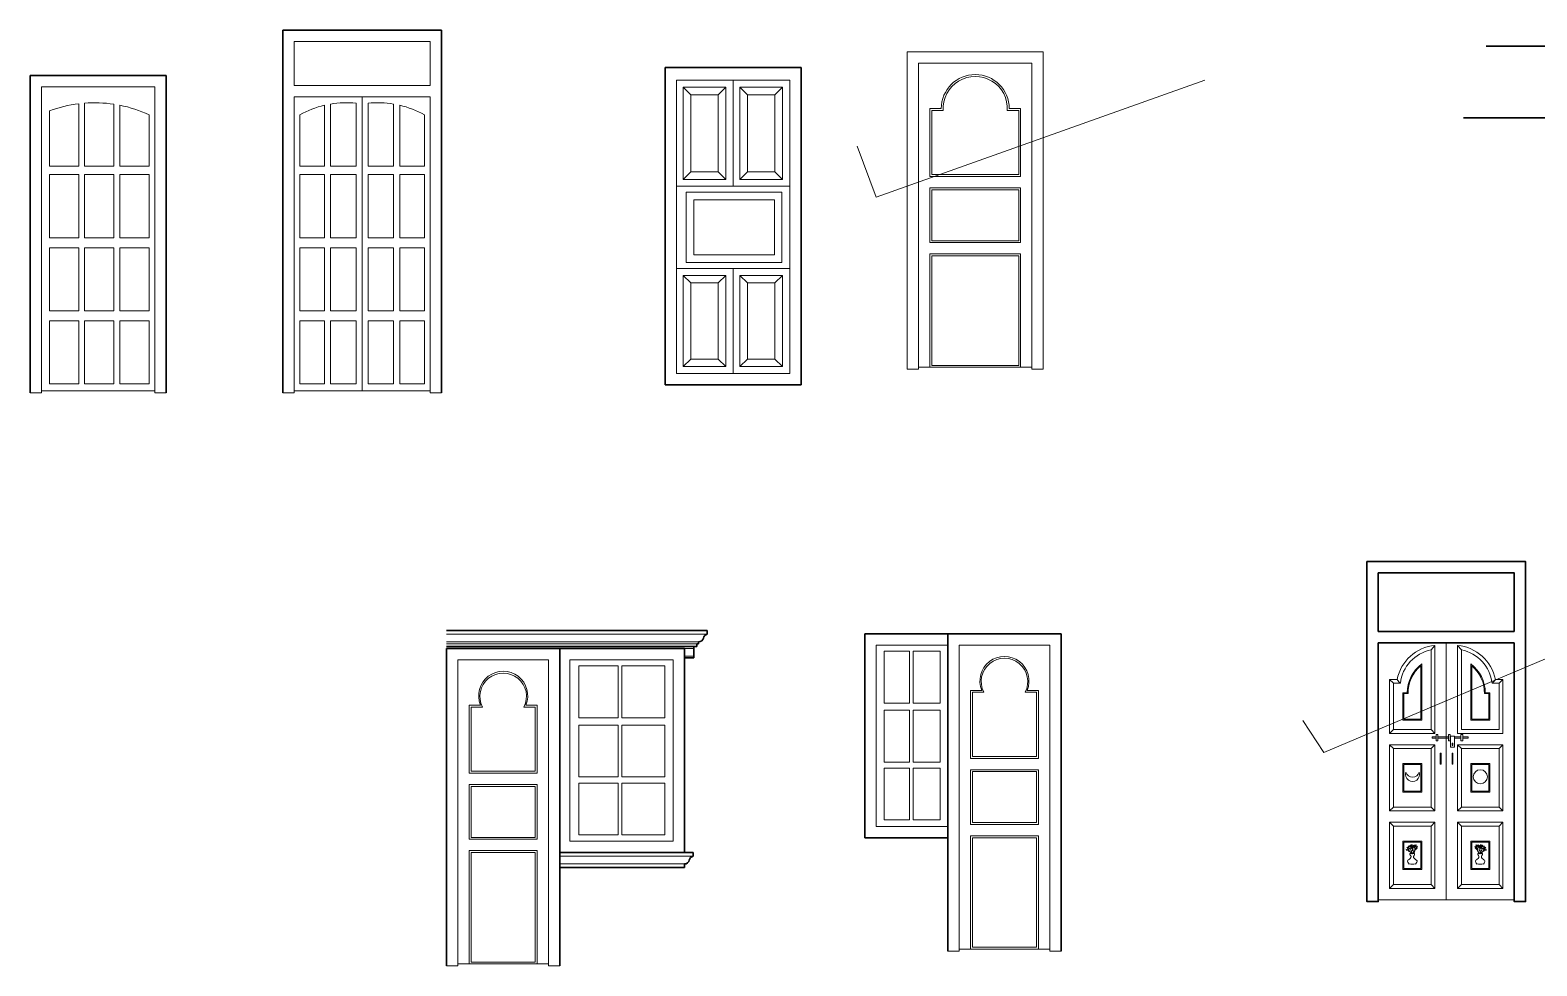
# Model space of a CAD drawing. Header units: inches. Extents: x 244 to 65245, y -2247 to 11745.
# Drawn here: x 63273.5 to 63672.4, y 8871.1 to 9118.8 of the extents above; entities that cross this region are included whole.
import ezdxf

# ---------------------------------------------------------------- set-up
doc = ezdxf.new("R2010")
doc.units = ezdxf.units.IN
doc.header["$MEASUREMENT"] = 0
for name, color, linetype, lineweight in [('CORNICE', 150, 'Continuous', 9), ('DIMENSION', 115, 'Continuous', 15), ('DOOR ELEVATION', 21, 'Continuous', 15), ('ELEVATION', 30, 'Continuous', 35), ('WINDOW ELEVATION', 5, 'Continuous', 18)]:
    doc.layers.add(name, color=color, linetype=linetype, lineweight=lineweight)

# ---------------------------------------------------------------- blocks, each defined once
blk = doc.blocks.new('D31')
at = {"layer": 'DOOR ELEVATION'}
for p, q in [((-36, 84), (-36, 0)), ((-36, 84), (0, 84)), ((0, 84), (0, 0)), ((-33, 81), (-33, 0)), ((-33, 81), (-3, 81)), ((-3, 81), (-3, 0)), ((-30, 51), (-30, 69)), ((-30, 69), (-27, 69)), ((-29.5, 51.5), (-29.5, 68.5)), ((-29.5, 68.5), (-26.49, 68.5)), ((-9.51, 68.5), (-6.5, 68.5)), ((-9, 69), (-6, 69)), ((-6.5, 68.5), (-6.5, 51.5)), ((-6, 69), (-6, 51)), ((-6, 51), (-30, 51)), ((-6, 48), (-30, 48)), ((-30, 33.5), (-30, 48)), ((-6.5, 51.5), (-29.5, 51.5)), ((-6, 48), (-6, 33.5)), ((-6.5, 47.5), (-29.5, 47.5)), ((-29.5, 34), (-29.5, 47.5)), ((-6.5, 47.5), (-6.5, 34)), ((-6, 33.5), (-30, 33.5)), ((-6.5, 34), (-29.5, 34)), ((-30, 0.5), (-30, 30.5)), ((-6, 30.5), (-30, 30.5)), ((-29.5, 1), (-29.5, 30)), ((-6.5, 30), (-29.5, 30)), ((-6.5, 30), (-6.5, 1)), ((-6, 30.5), (-6, 0.5)), ((-36, 0), (-33, 0)), ((-33, 0.5), (-3, 0.5)), ((-6, 0.5), (-30, 0.5)), ((-6.5, 1), (-29.5, 1)), ((-3, 0), (0, 0))]:
    blk.add_line(p, q, dxfattribs=at)
for radius, start, end in [(9, 0, 180), (8.5, 356.6277, 183.3723)]:
    blk.add_arc((-18, 69), radius, start, end, dxfattribs=at)

msp = doc.modelspace()

# ---------------------------------------------------------------- linework, layer by layer
at = {"layer": 'CORNICE'}
for p, q in [((63452.77, 8958.85), (63383.77, 8958.85)), ((63450.51, 8956.82), (63383.77, 8956.82)), ((63450.51, 8956.33), (63383.77, 8956.33)), ((63446.77, 8955.08), (63449.27, 8955.08)), ((63446.77, 8953.08), (63449.27, 8953.08)), ((63449.03, 8900.08), (63413.77, 8900.08)), ((63446.77, 8898.05), (63413.77, 8898.05))]:
    msp.add_line(p, q, dxfattribs=at)
at = {"layer": 'DIMENSION', "ltscale": 2}
for p, q in [((63497.49, 9074.56), (63584.49, 9105.56)), ((63361.41, 9101.09), (63361.41, 9023.26)), ((63492.49, 9088.06), (63497.49, 9074.56)), ((63615.99, 8927.56), (63699.99, 8963.06)), ((63610.49, 8936.06), (63615.99, 8927.56))]:
    msp.add_line(p, q, dxfattribs=at)
for points in [[(63286.4, 9099.29), (63286.4, 9082.8), (63278.67, 9082.8), (63278.67, 9097.41)], [(63295.67, 9099.17), (63295.67, 9082.8), (63287.94, 9082.8), (63287.94, 9099.44)], [(63305.02, 9096.36), (63305.02, 9082.8), (63297.29, 9082.8), (63297.29, 9098.89)], [(63344.92, 9096.36), (63344.92, 9082.8), (63351.46, 9082.8), (63351.46, 9098.89)], [(63353.08, 9099.17), (63353.08, 9082.8), (63359.82, 9082.8), (63359.82, 9099.44)], [(63369.75, 9099.17), (63369.75, 9082.8), (63363.01, 9082.8), (63363.01, 9099.44)], [(63377.91, 9096.36), (63377.91, 9082.8), (63371.37, 9082.8), (63371.37, 9098.89)]]:
    msp.add_lwpolyline(points, dxfattribs=at)
for points in [[(63278.67, 9080.51), (63286.4, 9080.51), (63286.4, 9063.78), (63278.67, 9063.78)], [(63287.94, 9080.51), (63295.67, 9080.51), (63295.67, 9063.78), (63287.94, 9063.78)], [(63297.29, 9080.51), (63305.02, 9080.51), (63305.02, 9063.78), (63297.29, 9063.78)], [(63351.46, 9080.51), (63344.92, 9080.51), (63344.92, 9063.78), (63351.46, 9063.78)], [(63359.82, 9080.51), (63353.08, 9080.51), (63353.08, 9063.78), (63359.82, 9063.78)], [(63363.01, 9080.51), (63369.75, 9080.51), (63369.75, 9063.78), (63363.01, 9063.78)], [(63371.37, 9080.51), (63377.91, 9080.51), (63377.91, 9063.78), (63371.37, 9063.78)], [(63278.67, 9061.18), (63286.4, 9061.18), (63286.4, 9044.46), (63278.67, 9044.46)], [(63287.94, 9061.18), (63295.67, 9061.18), (63295.67, 9044.46), (63287.94, 9044.46)], [(63297.29, 9061.18), (63305.02, 9061.18), (63305.02, 9044.46), (63297.29, 9044.46)], [(63351.46, 9061.18), (63344.92, 9061.18), (63344.92, 9044.46), (63351.46, 9044.46)], [(63359.82, 9061.18), (63353.08, 9061.18), (63353.08, 9044.46), (63359.82, 9044.46)], [(63363.01, 9061.18), (63369.75, 9061.18), (63369.75, 9044.46), (63363.01, 9044.46)], [(63371.37, 9061.18), (63377.91, 9061.18), (63377.91, 9044.46), (63371.37, 9044.46)], [(63278.67, 9041.86), (63286.4, 9041.86), (63286.4, 9025.14), (63278.67, 9025.14)], [(63287.94, 9041.86), (63295.67, 9041.86), (63295.67, 9025.14), (63287.94, 9025.14)], [(63297.29, 9041.86), (63305.02, 9041.86), (63305.02, 9025.14), (63297.29, 9025.14)], [(63351.46, 9041.86), (63344.92, 9041.86), (63344.92, 9025.14), (63351.46, 9025.14)], [(63359.82, 9041.86), (63353.08, 9041.86), (63353.08, 9025.14), (63359.82, 9025.14)], [(63363.01, 9041.86), (63369.75, 9041.86), (63369.75, 9025.14), (63363.01, 9025.14)], [(63371.37, 9041.86), (63377.91, 9041.86), (63377.91, 9025.14), (63371.37, 9025.14)]]:
    msp.add_lwpolyline(points, close=True, dxfattribs=at)
for centre, radius, start, end in [((63290.59, 9065.27), 34.27, 97.0249, 110.3545), ((63290.59, 9065.27), 34.27, 81.4844, 94.442), ((63290.59, 9065.27), 34.27, 65.1116, 78.7363), ((63357.28, 9074.06), 25.5, 103.1963, 118.9945), ((63357.5, 9073.47), 26.08, 84.9079, 99.7645), ((63365.32, 9073.47), 26.08, 80.2355, 95.0921), ((63365.55, 9074.06), 25.5, 61.0055, 76.8037)]:
    msp.add_arc(centre, radius, start, end, dxfattribs=at)
at = {"layer": 'DOOR ELEVATION'}
for p, q in [((63343.41, 9115.76), (63343.41, 9104.09)), ((63343.41, 9115.76), (63379.41, 9115.76)), ((63379.41, 9115.76), (63379.41, 9104.09)), ((63276.53, 9103.76), (63276.53, 9022.76)), ((63276.53, 9103.76), (63306.53, 9103.76)), ((63306.53, 9103.76), (63306.53, 9022.76)), ((63343.41, 9104.09), (63379.41, 9104.09)), ((63343.41, 9101.09), (63343.41, 9022.76)), ((63343.41, 9101.09), (63379.41, 9101.09)), ((63379.41, 9101.09), (63379.41, 9022.76)), ((63276.53, 9023.26), (63306.53, 9023.26)), ((63343.41, 9023.26), (63379.41, 9023.26)), ((63273.53, 9022.76), (63276.53, 9022.76)), ((63306.53, 9022.76), (63309.53, 9022.76)), ((63340.41, 9022.76), (63343.41, 9022.76)), ((63379.41, 9022.76), (63382.41, 9022.76)), ((63516.47, 8955.99), (63497.47, 8955.99)), ((63497.47, 8955.99), (63497.47, 8907.99)), ((63519.47, 8955.99), (63519.47, 8874.99)), ((63519.47, 8955.99), (63543.47, 8955.99)), ((63543.47, 8955.99), (63543.47, 8874.99)), ((63644.43, 8954.73), (63645.43, 8955.88)), ((63645.43, 8955.88), (63645.43, 8955.88)), ((63648.43, 8956.61), (63648.43, 8888.6)), ((63652.43, 8954.73), (63651.43, 8955.88)), ((63651.43, 8955.88), (63651.43, 8955.88)), ((63386.77, 8952.08), (63386.77, 8871.08)), ((63410.77, 8952.08), (63386.77, 8952.08)), ((63386.77, 8952.08), (63410.77, 8952.08)), ((63410.77, 8952.08), (63410.77, 8871.08)), ((63416.38, 8952.08), (63443.77, 8952.08)), ((63416.38, 8904.08), (63416.38, 8952.08)), ((63443.77, 8952.08), (63443.77, 8904.08)), ((63522.47, 8925.99), (63522.47, 8943.99)), ((63522.47, 8943.99), (63525.47, 8943.99)), ((63522.97, 8926.49), (63522.97, 8943.49)), ((63522.97, 8943.49), (63525.99, 8943.49)), ((63536.96, 8943.49), (63539.97, 8943.49)), ((63537.47, 8943.99), (63540.47, 8943.99)), ((63539.97, 8943.49), (63539.97, 8926.49)), ((63540.47, 8943.99), (63540.47, 8925.99)), ((63633.43, 8946.88), (63634.43, 8945.88)), ((63635.43, 8946.88), (63636.15, 8945.88)), ((63661.43, 8946.88), (63660.7, 8945.88)), ((63663.43, 8946.88), (63662.43, 8945.88)), ((63389.77, 8940.08), (63389.77, 8922.08)), ((63392.77, 8940.08), (63389.77, 8940.08)), ((63390.27, 8939.58), (63390.27, 8922.58)), ((63393.29, 8939.58), (63390.27, 8939.58)), ((63407.27, 8939.58), (63404.26, 8939.58)), ((63407.77, 8940.08), (63404.77, 8940.08)), ((63407.27, 8922.58), (63407.27, 8939.58)), ((63407.77, 8922.08), (63407.77, 8940.08)), ((63634.43, 8933.6), (63633.43, 8932.6)), ((63645.43, 8932.6), (63644.43, 8933.6)), ((63633.43, 8929.6), (63634.43, 8928.6)), ((63645.43, 8929.6), (63644.43, 8928.6)), ((63651.43, 8929.6), (63652.43, 8928.6)), ((63663.43, 8929.6), (63662.43, 8928.6)), ((63540.47, 8925.99), (63522.47, 8925.99)), ((63539.97, 8926.49), (63522.97, 8926.49)), ((63389.77, 8922.08), (63407.77, 8922.08)), ((63390.27, 8922.58), (63407.27, 8922.58)), ((63540.47, 8922.99), (63522.47, 8922.99)), ((63522.47, 8908.49), (63522.47, 8922.99)), ((63539.97, 8922.49), (63522.97, 8922.49)), ((63522.97, 8908.99), (63522.97, 8922.49)), ((63539.97, 8922.49), (63539.97, 8908.99)), ((63540.47, 8922.99), (63540.47, 8908.49)), ((63389.77, 8919.08), (63407.77, 8919.08)), ((63389.77, 8919.08), (63389.77, 8904.58)), ((63390.27, 8918.58), (63407.27, 8918.58)), ((63390.27, 8918.58), (63390.27, 8905.08)), ((63407.27, 8905.08), (63407.27, 8918.58)), ((63407.77, 8904.58), (63407.77, 8919.08)), ((63634.43, 8913.1), (63633.43, 8912.1)), ((63645.43, 8912.1), (63644.43, 8913.1)), ((63651.43, 8912.1), (63652.43, 8913.1)), ((63662.43, 8913.1), (63663.43, 8912.1)), ((63497.47, 8907.99), (63516.47, 8907.99)), ((63540.47, 8908.49), (63522.47, 8908.49)), ((63539.97, 8908.99), (63522.97, 8908.99)), ((63633.43, 8909.1), (63634.43, 8908.1)), ((63645.43, 8909.1), (63644.43, 8908.1)), ((63651.43, 8909.1), (63652.43, 8908.1)), ((63663.43, 8909.1), (63662.43, 8908.1)), ((63389.77, 8904.58), (63407.77, 8904.58)), ((63390.27, 8905.08), (63407.27, 8905.08)), ((63443.77, 8904.08), (63416.38, 8904.08)), ((63522.47, 8875.49), (63522.47, 8905.49)), ((63540.47, 8905.49), (63522.47, 8905.49)), ((63522.97, 8875.99), (63522.97, 8904.99)), ((63539.97, 8904.99), (63522.97, 8904.99)), ((63539.97, 8904.99), (63539.97, 8875.99)), ((63540.47, 8905.49), (63540.47, 8875.49)), ((63389.77, 8901.58), (63389.77, 8871.58)), ((63389.77, 8901.58), (63407.77, 8901.58)), ((63390.27, 8901.08), (63390.27, 8872.08)), ((63390.27, 8901.08), (63407.27, 8901.08)), ((63407.27, 8872.08), (63407.27, 8901.08)), ((63407.77, 8871.58), (63407.77, 8901.58)), ((63638.41, 8901.64), (63637.75, 8902.01)), ((63638.41, 8901.64), (63637.81, 8901.7)), ((63638.36, 8901.91), (63637.96, 8902.54)), ((63638.36, 8901.91), (63638.14, 8901.96)), ((63638.95, 8902.07), (63638.2, 8902.5)), ((63638.85, 8902.07), (63638.25, 8902.34)), ((63638.52, 8902.5), (63638.31, 8902.77)), ((63638.63, 8901.58), (63638.36, 8901.91)), ((63638.58, 8901.48), (63638.36, 8901.48)), ((63638.74, 8902.72), (63638.41, 8902.83)), ((63638.52, 8902.07), (63638.41, 8902.12)), ((63638.74, 8901.31), (63638.41, 8901.64)), ((63638.52, 8902.5), (63638.68, 8902.88)), ((63638.52, 8902.07), (63638.52, 8902.5)), ((63638.63, 8901.58), (63638.52, 8902.07)), ((63638.74, 8901.31), (63638.63, 8901.58)), ((63638.74, 8902.72), (63638.95, 8902.99)), ((63639.49, 8902.02), (63638.74, 8902.72)), ((63638.95, 8901.21), (63638.74, 8901.31)), ((63638.95, 8902.07), (63638.85, 8902.07)), ((63638.91, 8902.55), (63639.13, 8902.72)), ((63638.95, 8902.07), (63639.49, 8902.66)), ((63639.22, 8901.15), (63638.95, 8902.07)), ((63639.12, 8900.94), (63638.95, 8901.21)), ((63639.01, 8902.89), (63638.96, 8903.15)), ((63639.1, 8902.81), (63639.01, 8902.89)), ((63639.14, 8902.87), (63639.05, 8903.05)), ((63639.06, 8902.42), (63639.07, 8902.79)), ((63639.06, 8902.56), (63639.22, 8902.7)), ((63639.07, 8902.79), (63639.21, 8902.96)), ((63639.44, 8900.77), (63639.12, 8900.94)), ((63639.13, 8902.72), (63639.24, 8903.23)), ((63639.49, 8902.66), (63639.22, 8903.1)), ((63639.22, 8902.7), (63639.3, 8902.88)), ((63639.22, 8901.15), (63639.44, 8901.53)), ((63639.44, 8900.88), (63639.22, 8901.15)), ((63639.34, 8902.89), (63639.4, 8903.21)), ((63639.6, 8902.88), (63639.44, 8902.93)), ((63639.44, 8901.53), (63639.49, 8902.02)), ((63639.44, 8900.77), (63639.93, 8900.99)), ((63639.44, 8900.77), (63639.71, 8900.99)), ((63639.44, 8900.77), (63639.44, 8900.88)), ((63639.49, 8902.66), (63639.82, 8902.83)), ((63639.55, 8902.07), (63639.6, 8902.34)), ((63639.66, 8901.64), (63639.55, 8902.07)), ((63639.6, 8902.88), (63639.71, 8903.04)), ((63639.87, 8902.5), (63639.6, 8902.88)), ((63639.6, 8902.34), (63639.98, 8902.56)), ((63639.76, 8901.26), (63639.66, 8901.64)), ((63639.71, 8900.99), (63639.76, 8901.26)), ((63639.84, 8902.66), (63639.79, 8903.07)), ((63639.82, 8902.83), (63639.98, 8903.1)), ((63640.03, 8902.39), (63639.84, 8902.67)), ((63640.09, 8902.12), (63639.93, 8902.88)), ((63639.93, 8900.99), (63640.2, 8901.75)), ((63639.98, 8902.56), (63640.3, 8902.99)), ((63640.03, 8902.76), (63640.09, 8903.09)), ((63640.1, 8902.56), (63640.03, 8902.76)), ((63640.03, 8901.26), (63640.09, 8902.12)), ((63640.09, 8902.45), (63640.14, 8902.93)), ((63640.3, 8901.85), (63640.09, 8902.45)), ((63640.2, 8901.75), (63640.52, 8902.02)), ((63640.35, 8903.13), (63640.4, 8902.98)), ((63640.36, 8901.88), (63640.45, 8902.15)), ((63640.39, 8902.82), (63640.42, 8903.07)), ((63640.45, 8902.15), (63640.39, 8902.82)), ((63640.4, 8902.85), (63640.48, 8902.96)), ((63640.41, 8902.92), (63640.51, 8903.04)), ((63640.42, 8903), (63640.57, 8903.15)), ((63640.42, 8903.07), (63640.51, 8903.13)), ((63640.45, 8902.15), (63640.56, 8902.49)), ((63640.52, 8902.02), (63640.57, 8902.39)), ((63640.52, 8902.02), (63640.74, 8902.34)), ((63640.56, 8902.49), (63640.82, 8902.72)), ((63640.57, 8902.39), (63640.74, 8902.61)), ((63640.63, 8902.18), (63640.68, 8902.39)), ((63640.68, 8902.39), (63640.79, 8902.5)), ((63656.3, 8902.49), (63656.04, 8902.72)), ((63656.18, 8902.39), (63656.07, 8902.5)), ((63656.28, 8902.39), (63656.12, 8902.61)), ((63656.34, 8902.02), (63656.12, 8902.34)), ((63656.23, 8902.18), (63656.18, 8902.39)), ((63656.34, 8902.02), (63656.28, 8902.39)), ((63656.44, 8903), (63656.29, 8903.15)), ((63656.41, 8902.15), (63656.3, 8902.49)), ((63656.66, 8901.75), (63656.34, 8902.02)), ((63656.43, 8903.07), (63656.35, 8903.13)), ((63656.45, 8902.92), (63656.35, 8903.04)), ((63656.46, 8902.85), (63656.38, 8902.96)), ((63656.41, 8902.15), (63656.47, 8902.82)), ((63656.5, 8901.88), (63656.41, 8902.15)), ((63656.47, 8902.82), (63656.43, 8903.07)), ((63656.5, 8903.13), (63656.45, 8902.98)), ((63656.88, 8902.56), (63656.55, 8902.99)), ((63656.55, 8901.85), (63656.77, 8902.45)), ((63656.93, 8900.99), (63656.66, 8901.75)), ((63656.77, 8902.45), (63656.72, 8902.93)), ((63656.76, 8902.56), (63656.83, 8902.76)), ((63656.83, 8902.76), (63656.77, 8903.09)), ((63656.77, 8902.12), (63656.93, 8902.88)), ((63656.82, 8901.26), (63656.77, 8902.12)), ((63656.83, 8902.39), (63657.02, 8902.67)), ((63657.04, 8902.83), (63656.88, 8903.1)), ((63657.26, 8902.34), (63656.88, 8902.56)), ((63657.42, 8900.77), (63656.93, 8900.99)), ((63656.99, 8902.5), (63657.26, 8902.88)), ((63657.02, 8902.66), (63657.07, 8903.07)), ((63657.36, 8902.66), (63657.04, 8902.83)), ((63657.09, 8901.26), (63657.2, 8901.64)), ((63657.15, 8900.99), (63657.09, 8901.26)), ((63657.26, 8902.88), (63657.15, 8903.04)), ((63657.42, 8900.77), (63657.15, 8900.99)), ((63657.2, 8901.64), (63657.31, 8902.07)), ((63657.26, 8902.88), (63657.42, 8902.93)), ((63657.31, 8902.07), (63657.26, 8902.34)), ((63657.36, 8902.66), (63657.63, 8903.1)), ((63657.36, 8902.02), (63658.12, 8902.72)), ((63657.9, 8902.07), (63657.36, 8902.66)), ((63657.42, 8901.53), (63657.36, 8902.02)), ((63657.63, 8901.15), (63657.42, 8901.53)), ((63657.42, 8900.88), (63657.63, 8901.15)), ((63657.42, 8900.77), (63657.74, 8900.94)), ((63657.42, 8900.77), (63657.42, 8900.88)), ((63657.51, 8902.89), (63657.46, 8903.21)), ((63657.64, 8902.7), (63657.55, 8902.88)), ((63657.73, 8902.72), (63657.62, 8903.23)), ((63657.63, 8901.15), (63657.9, 8902.07)), ((63657.79, 8902.79), (63657.64, 8902.96)), ((63657.79, 8902.56), (63657.64, 8902.7)), ((63657.71, 8902.87), (63657.81, 8903.05)), ((63657.94, 8902.55), (63657.73, 8902.72)), ((63657.74, 8900.94), (63657.9, 8901.21)), ((63657.76, 8902.81), (63657.85, 8902.89)), ((63657.8, 8902.42), (63657.79, 8902.79)), ((63657.85, 8902.89), (63657.9, 8903.15)), ((63658.12, 8902.72), (63657.9, 8902.99)), ((63657.9, 8902.07), (63658.66, 8902.5)), ((63657.9, 8902.07), (63658.01, 8902.07)), ((63657.9, 8901.21), (63658.12, 8901.31)), ((63658.01, 8902.07), (63658.61, 8902.34)), ((63658.12, 8902.72), (63658.44, 8902.83)), ((63658.12, 8901.31), (63658.44, 8901.64)), ((63658.12, 8901.31), (63658.23, 8901.58)), ((63658.34, 8902.5), (63658.17, 8902.88)), ((63658.23, 8901.58), (63658.34, 8902.07)), ((63658.23, 8901.58), (63658.5, 8901.91)), ((63658.28, 8901.48), (63658.5, 8901.48)), ((63658.34, 8902.5), (63658.55, 8902.77)), ((63658.34, 8902.07), (63658.34, 8902.5)), ((63658.34, 8902.07), (63658.44, 8902.12)), ((63658.44, 8901.64), (63659.11, 8902.01)), ((63658.44, 8901.64), (63659.05, 8901.7)), ((63658.5, 8901.91), (63658.89, 8902.54)), ((63658.5, 8901.91), (63658.71, 8901.96)), ((63634.43, 8892.6), (63633.43, 8891.6)), ((63645.43, 8891.6), (63644.43, 8892.6)), ((63651.43, 8891.6), (63652.43, 8892.6)), ((63662.43, 8892.6), (63663.43, 8891.6)), ((63630.43, 8888.6), (63666.43, 8888.6)), ((63519.47, 8875.49), (63543.47, 8875.49)), ((63540.47, 8875.49), (63522.47, 8875.49)), ((63539.97, 8875.99), (63522.97, 8875.99)), ((63410.77, 8871.58), (63386.77, 8871.58)), ((63389.77, 8871.58), (63407.77, 8871.58)), ((63390.27, 8872.08), (63407.27, 8872.08)), ((63516.47, 8874.99), (63519.47, 8874.99)), ((63543.47, 8874.99), (63546.47, 8874.99)), ((63386.77, 8871.08), (63383.77, 8871.08)), ((63413.77, 8871.08), (63410.77, 8871.08))]:
    msp.add_line(p, q, dxfattribs=at)
for points in [[(63645.43, 8932.6), (63645.43, 8955.88, 0.33491), (63635.43, 8946.88), (63633.43, 8946.88), (63633.43, 8932.6)], [(63651.43, 8932.6), (63651.43, 8955.88, -0.33491), (63661.43, 8946.88), (63663.43, 8946.88), (63663.43, 8932.6)], [(63644.43, 8933.6), (63644.43, 8954.73, 0.327311), (63636.29, 8945.88), (63634.43, 8945.88), (63634.43, 8933.6)], [(63652.43, 8933.6), (63652.43, 8954.73, -0.327311), (63660.57, 8945.88), (63662.43, 8945.88), (63662.43, 8933.6)], [(63641.93, 8936.1), (63641.93, 8950.99, 0.238492), (63638.09, 8943.38), (63636.93, 8943.38), (63636.93, 8936.1)], [(63641.68, 8936.35), (63641.68, 8950.47, 0.231176), (63638.34, 8943.13), (63637.18, 8943.13), (63637.18, 8936.35)], [(63654.93, 8936.1), (63654.93, 8950.99, -0.238492), (63658.77, 8943.38), (63659.93, 8943.38), (63659.93, 8936.1)], [(63655.18, 8936.35), (63655.18, 8950.47, -0.231176), (63658.52, 8943.13), (63659.68, 8943.13), (63659.68, 8936.35)]]:
    msp.add_lwpolyline(points, format="xyb", close=True, dxfattribs=at)
for points in [[(63645.76, 8931.32), (63644.72, 8931.32), (63644.72, 8931.71), (63645.76, 8931.71)], [(63646.22, 8931.71), (63649.03, 8931.71)], [(63649.03, 8931.32), (63646.22, 8931.32)], [(63649.49, 8931.71), (63649.54, 8931.71)], [(63649.54, 8931.32), (63649.49, 8931.32)], [(63650.65, 8931.71), (63652.33, 8931.71)], [(63652.33, 8931.32), (63650.65, 8931.32)], [(63652.79, 8931.71), (63654.19, 8931.71), (63654.19, 8931.32), (63652.79, 8931.32)]]:
    msp.add_lwpolyline(points, dxfattribs=at)
for points in [[(63645.76, 8932.3), (63646.22, 8932.3), (63646.22, 8930.63), (63645.76, 8930.63)], [(63649.03, 8932.3), (63649.49, 8932.3), (63649.49, 8930.63), (63649.03, 8930.63)], [(63649.54, 8931.88), (63650.65, 8931.88), (63650.65, 8928.94), (63649.54, 8928.94)], [(63652.33, 8932.3), (63652.79, 8932.3), (63652.79, 8930.63), (63652.33, 8930.63)], [(63633.43, 8912.1), (63633.43, 8929.6), (63645.43, 8929.6), (63645.43, 8912.1)], [(63634.43, 8913.1), (63634.43, 8928.6), (63644.43, 8928.6), (63644.43, 8913.1)], [(63646.86, 8927.41), (63647.11, 8927.41), (63647.11, 8924.46), (63646.86, 8924.46)], [(63649.96, 8927.41), (63650.2, 8927.41), (63650.2, 8924.46), (63649.96, 8924.46)], [(63650.02, 8930.01), (63650.15, 8930.01), (63650.15, 8929.37), (63650.02, 8929.37)], [(63663.43, 8912.1), (63663.43, 8929.6), (63651.43, 8929.6), (63651.43, 8912.1)], [(63662.43, 8913.1), (63662.43, 8928.6), (63652.43, 8928.6), (63652.43, 8913.1)], [(63636.93, 8924.6), (63641.93, 8924.6), (63641.93, 8917.1), (63636.93, 8917.1)], [(63637.18, 8924.35), (63641.68, 8924.35), (63641.68, 8917.35), (63637.18, 8917.35)], [(63659.93, 8924.6), (63654.93, 8924.6), (63654.93, 8917.1), (63659.93, 8917.1)], [(63659.68, 8924.35), (63655.18, 8924.35), (63655.18, 8917.35), (63659.68, 8917.35)], [(63633.43, 8891.6), (63633.43, 8909.1), (63645.43, 8909.1), (63645.43, 8891.6)], [(63634.43, 8892.6), (63634.43, 8908.1), (63644.43, 8908.1), (63644.43, 8892.6)], [(63663.43, 8891.6), (63663.43, 8909.1), (63651.43, 8909.1), (63651.43, 8891.6)], [(63662.43, 8892.6), (63662.43, 8908.1), (63652.43, 8908.1), (63652.43, 8892.6)], [(63641.93, 8896.6), (63636.93, 8896.6), (63636.93, 8904.1), (63641.93, 8904.1)], [(63641.68, 8896.85), (63637.18, 8896.85), (63637.18, 8903.85), (63641.68, 8903.85)], [(63654.93, 8896.6), (63659.93, 8896.6), (63659.93, 8904.1), (63654.93, 8904.1)], [(63655.18, 8896.85), (63659.68, 8896.85), (63659.68, 8903.85), (63655.18, 8903.85)]]:
    msp.add_lwpolyline(points, close=True, dxfattribs=at)
msp.add_circle((63657.45, 8921.13), 1.86, dxfattribs=at)
for centre, radius, start, end in [((63531.47, 8946.49), 6.5, 337.3801, 202.6199), ((63531.47, 8946.32), 6.17, 332.7226, 207.2774), ((63398.77, 8942.58), 6.5, 337.3801, 202.6199), ((63398.77, 8942.41), 6.17, 332.7226, 207.2774), ((63639.53, 8921.77), 1.86, 162.1563, 17.8437), ((63639.53, 8922.91), 1.86, 197.8437, 342.1563), ((63639.44, 8902.32), 4.36, 258.8313, 281.1687), ((63657.42, 8902.32), 4.36, 258.8313, 281.1687)]:
    msp.add_arc(centre, radius, start, end, dxfattribs=at)
msp.add_ellipse((63639.44, 8900.83), major_axis=(-0.613, 0), ratio=0.098223, dxfattribs=at)
at = {"layer": 'DOOR ELEVATION', "extrusion": (0, 0, -1)}
msp.add_ellipse((63657.42, 8900.83), major_axis=(0.613, 0), ratio=0.098223, dxfattribs=at)
at = {"layer": 'DOOR ELEVATION'}
for points in [[(63638.83, 8900.83), (63638.83, 8900.55), (63639.12, 8900.05), (63638.88, 8899.49), (63638.19, 8898.88), (63638.59, 8898.04)], [(63640.05, 8900.83), (63640.05, 8900.55), (63639.76, 8900.05), (63639.99, 8899.49), (63640.69, 8898.88), (63640.28, 8898.04)], [(63656.8, 8900.83), (63656.8, 8900.55), (63657.1, 8900.05), (63656.86, 8899.49), (63656.16, 8898.88), (63656.57, 8898.04)], [(63658.03, 8900.83), (63658.03, 8900.55), (63657.74, 8900.05), (63657.97, 8899.49), (63658.67, 8898.88), (63658.26, 8898.04)]]:
    msp.add_spline(points, degree=3, dxfattribs=at)
at = {"layer": 'ELEVATION'}
for p, q in [((63340.41, 9118.76), (63340.41, 9022.76)), ((63340.41, 9118.76), (63382.41, 9118.76)), ((63382.41, 9118.76), (63382.41, 9022.76)), ((63441.65, 9108.88), (63477.65, 9108.88)), ((63441.65, 9024.88), (63441.65, 9108.88)), ((63477.65, 9108.88), (63477.65, 9024.88)), ((63273.53, 9106.76), (63273.53, 9022.76)), ((63273.53, 9106.76), (63309.53, 9106.76)), ((63309.53, 9106.76), (63309.53, 9022.76)), ((63477.65, 9024.88), (63441.65, 9024.88)), ((63666.43, 8959.61), (63630.43, 8959.61)), ((63666.43, 8956.61), (63630.43, 8956.61))]:
    msp.add_line(p, q, dxfattribs=at)
at = {"layer": 'ELEVATION', "ltscale": 2}
for p, q in [((63761.83, 9114.56), (63658.98, 9114.56)), ((63652.99, 9095.56), (63775.08, 9095.56))]:
    msp.add_line(p, q, dxfattribs=at)
at = {"layer": 'ELEVATION', "linetype": 'Continuous'}
for p, q in [((63452.77, 8959.85), (63383.77, 8959.85)), ((63452.77, 8958.85), (63452.77, 8959.85)), ((63452.77, 8958.85), (63452.77, 8959.85)), ((63383.77, 8955.58), (63450.01, 8955.58)), ((63449.27, 8955.58), (63449.27, 8952.58)), ((63449.27, 8955.58), (63450.01, 8955.58)), ((63450.01, 8956.33), (63450.01, 8955.58)), ((63450.01, 8956.33), (63450.51, 8956.33)), ((63450.51, 8956.82), (63450.51, 8956.33)), ((63516.47, 8958.99), (63494.47, 8958.99)), ((63494.47, 8958.99), (63494.47, 8904.99)), ((63516.47, 8958.99), (63516.47, 8874.99)), ((63516.47, 8958.99), (63546.47, 8958.99)), ((63546.47, 8958.99), (63546.47, 8874.99)), ((63383.77, 8955.08), (63383.77, 8871.08)), ((63413.77, 8955.08), (63383.77, 8955.08)), ((63383.77, 8955.08), (63446.77, 8955.08)), ((63413.77, 8955.08), (63413.77, 8871.08)), ((63446.77, 8955.08), (63446.77, 8901.08)), ((63446.77, 8952.58), (63449.27, 8952.58)), ((63494.47, 8904.99), (63516.47, 8904.99)), ((63449.04, 8901.08), (63413.77, 8901.08)), ((63449.04, 8900.08), (63449.04, 8901.08)), ((63446.77, 8897.08), (63413.77, 8897.08)), ((63446.77, 8898.05), (63446.77, 8897.08))]:
    msp.add_line(p, q, dxfattribs=at)
at = {"layer": 'ELEVATION'}
for points in [[(63630.43, 8956.61), (63630.43, 8888.1), (63627.43, 8888.1), (63627.43, 8978.1), (63669.43, 8978.1), (63669.43, 8888.1), (63666.43, 8888.1), (63666.43, 8956.61)], [(63666.43, 8959.61), (63666.43, 8975.1), (63630.43, 8975.1), (63630.43, 8959.61)]]:
    msp.add_lwpolyline(points, dxfattribs=at)
at = {"layer": 'ELEVATION', "linetype": 'Continuous'}
for centre, start, end in [((63450.51, 8958.11), 270, 348.363), ((63453.03, 8957.59), 101.637, 168.363), ((63449.29, 8898.82), 101.637, 168.363), ((63446.77, 8899.34), 270, 348.363)]:
    msp.add_arc(centre, 1.29, start, end, dxfattribs=at)
at = {"layer": 'WINDOW ELEVATION'}
for p, q in [((63444.65, 9105.49), (63474.65, 9105.49)), ((63444.65, 9027.88), (63444.65, 9105.49)), ((63448.44, 9101.65), (63446.44, 9103.65)), ((63455.71, 9101.65), (63457.71, 9103.65)), ((63459.65, 9077.43), (63459.65, 9105.49)), ((63463.44, 9101.65), (63461.44, 9103.65)), ((63470.71, 9101.65), (63472.71, 9103.65)), ((63474.65, 9105.49), (63474.65, 9027.88)), ((63448.44, 9081.23), (63446.44, 9079.23)), ((63455.71, 9081.23), (63457.71, 9079.23)), ((63463.44, 9081.23), (63461.44, 9079.23)), ((63470.71, 9081.23), (63472.71, 9079.23)), ((63444.65, 9077.43), (63474.65, 9077.43)), ((63444.65, 9055.69), (63474.65, 9055.69)), ((63459.65, 9027.88), (63459.65, 9055.69)), ((63448.44, 9051.84), (63446.44, 9053.84)), ((63455.71, 9051.84), (63457.71, 9053.84)), ((63463.44, 9051.84), (63461.44, 9053.84)), ((63470.71, 9051.84), (63472.71, 9053.84)), ((63448.44, 9031.69), (63446.44, 9029.69)), ((63455.71, 9031.69), (63457.71, 9029.69)), ((63463.44, 9031.69), (63461.44, 9029.69)), ((63470.71, 9031.69), (63472.71, 9029.69)), ((63474.65, 9027.88), (63444.65, 9027.88))]:
    msp.add_line(p, q, dxfattribs=at)
for points in [[(63446.44, 9103.65), (63457.71, 9103.65), (63457.71, 9079.23), (63446.44, 9079.23)], [(63461.44, 9103.65), (63472.71, 9103.65), (63472.71, 9079.23), (63461.44, 9079.23)], [(63448.44, 9101.65), (63455.71, 9101.65), (63455.71, 9081.23), (63448.44, 9081.23)], [(63463.44, 9101.65), (63470.71, 9101.65), (63470.71, 9081.23), (63463.44, 9081.23)], [(63447.23, 9075.87), (63472.55, 9075.87), (63472.55, 9057.3), (63447.23, 9057.3)], [(63449.23, 9073.87), (63470.55, 9073.87), (63470.55, 9059.3), (63449.23, 9059.3)], [(63446.44, 9053.84), (63457.71, 9053.84), (63457.71, 9029.69), (63446.44, 9029.69)], [(63448.44, 9051.84), (63455.71, 9051.84), (63455.71, 9031.69), (63448.44, 9031.69)], [(63461.44, 9053.84), (63472.71, 9053.84), (63472.71, 9029.69), (63461.44, 9029.69)], [(63463.44, 9051.84), (63470.71, 9051.84), (63470.71, 9031.69), (63463.44, 9031.69)], [(63506.32, 8954.38), (63499.65, 8954.38), (63499.65, 8940.65), (63506.32, 8940.65)], [(63507.32, 8954.38), (63514.48, 8954.38), (63514.48, 8940.65), (63507.32, 8940.65)], [(63429.19, 8950.47), (63418.75, 8950.47), (63418.75, 8936.74), (63429.19, 8936.74)], [(63430.19, 8950.47), (63441.6, 8950.47), (63441.6, 8936.74), (63430.19, 8936.74)], [(63506.32, 8938.73), (63499.65, 8938.73), (63499.65, 8925), (63506.32, 8925)], [(63507.32, 8938.73), (63514.48, 8938.73), (63514.48, 8925), (63507.32, 8925)], [(63429.19, 8934.81), (63418.75, 8934.81), (63418.75, 8921.08), (63429.19, 8921.08)], [(63430.19, 8934.81), (63441.6, 8934.81), (63441.6, 8921.08), (63430.19, 8921.08)], [(63499.65, 8923.37), (63506.32, 8923.37), (63506.32, 8909.71), (63499.65, 8909.71)], [(63507.32, 8923.37), (63514.48, 8923.37), (63514.48, 8909.71), (63507.32, 8909.71)], [(63429.19, 8919.46), (63418.75, 8919.46), (63418.75, 8905.79), (63429.19, 8905.79)], [(63441.6, 8919.46), (63430.19, 8919.46), (63430.19, 8905.79), (63441.6, 8905.79)]]:
    msp.add_lwpolyline(points, close=True, dxfattribs=at)

# ---------------------------------------------------------------- block references
at = {"layer": 'DIMENSION'}
msp.add_blockref('D31', (63541.74, 9029.01), dxfattribs=at)

doc.saveas('drawing.dxf')
